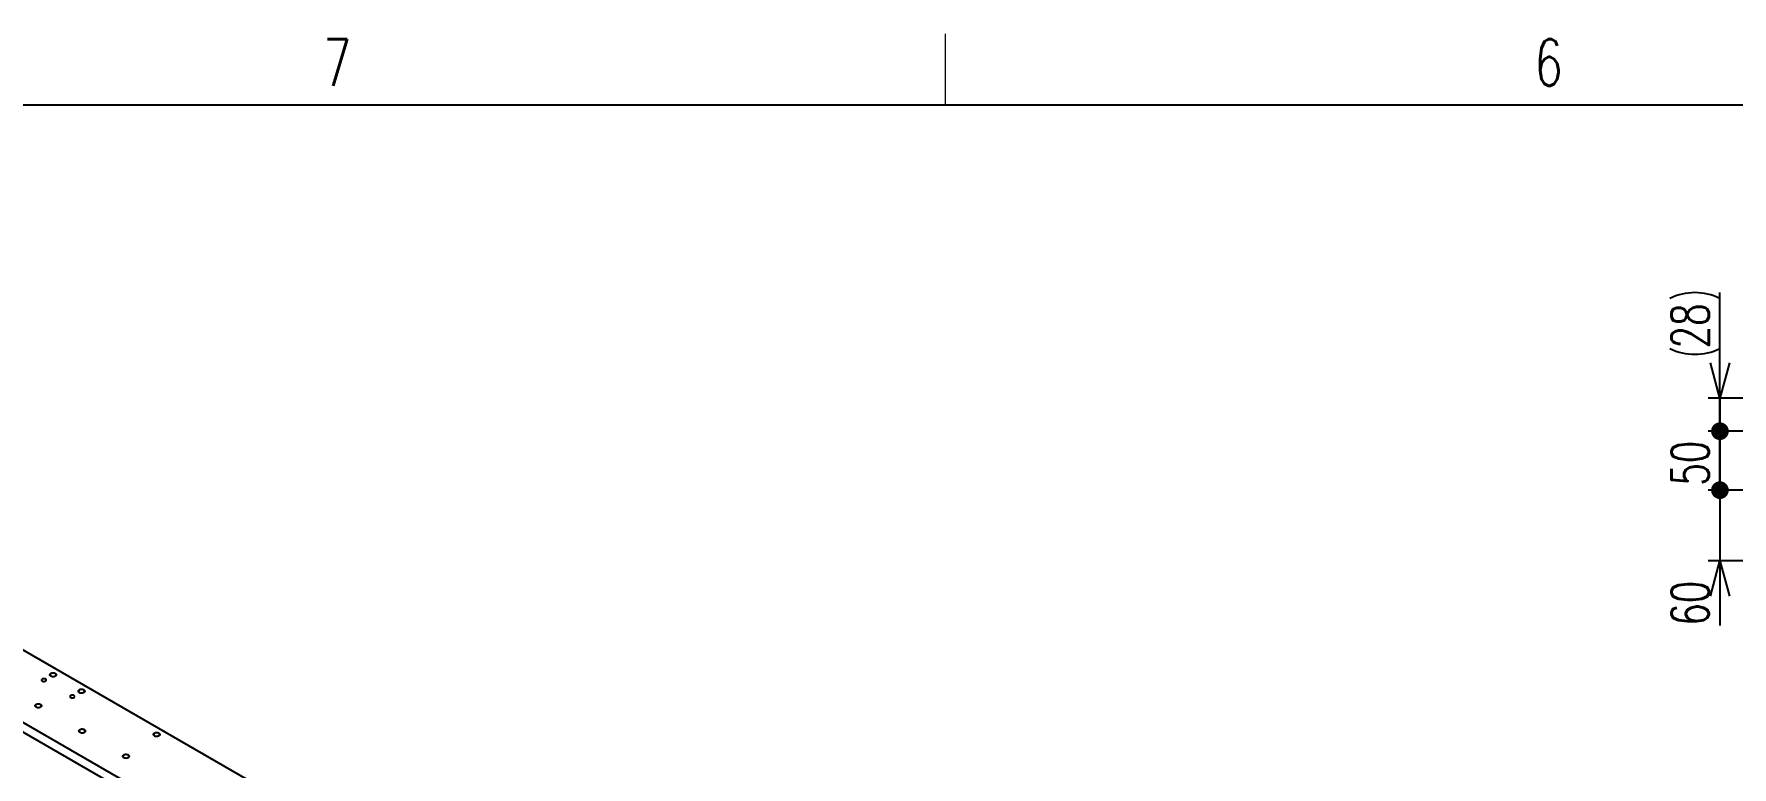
# Model space of a CAD drawing. Header units: millimetres. Extents: x 30 to 8380, y 30 to 5898.
# Drawn here: x 1380 to 2819, y 5266 to 5888 of the extents above; entities that cross this region are included whole.
import ezdxf

# ---------------------------------------------------------------- set-up
doc = ezdxf.new("R2010")
doc.units = ezdxf.units.MM
doc.header["$LTSCALE"] = 10
doc.layers.add('FORMAT', color=7, linetype='Continuous')
doc.styles.add('SLDTEXTSTYLE0', font='TXT', dxfattribs={"width": 0.7, "bigfont": 'bigfont'})
doc.dimstyles.new('SLDDIMSTYLE1', dxfattribs={"dimtxt": 36.380208, "dimasz": 30, "dimexe": 0, "dimexo": 0.0625, "dimgap": 9.095052, "dimtad": 3, "dimrnd": 1e-09, "dimzin": 12, "dimdsep": 46, "dimtxsty": 'SLDTEXTSTYLE0', "dimblk1": 'OPEN30', "dimblk2": 'DOT', "dimsah": 1, "dimcen": 0.09, "dimadec": 0, "dimazin": 3, "dimtfac": 1, "dimtdec": 3, "dimtmove": 0, "dimatfit": 0, "dimldrblk": 'OPEN30', "dimfxl": 1, "dimfrac": 2, "dimtolj": 1, "dimtzin": 12, "dimarcsym": 0})
doc.dimstyles.new('SLDDIMSTYLE10', dxfattribs={"dimtxt": 36.380208, "dimasz": 15, "dimexe": 0, "dimexo": 0.0625, "dimgap": 9.095052, "dimtad": 3, "dimrnd": 1e-09, "dimzin": 12, "dimdsep": 46, "dimtxsty": 'SLDTEXTSTYLE0', "dimblk1": 'DOT', "dimblk2": 'DOT', "dimsah": 1, "dimcen": 0.09, "dimadec": 0, "dimazin": 3, "dimtfac": 1, "dimtdec": 3, "dimtmove": 0, "dimatfit": 0, "dimldrblk": 'DOT', "dimfxl": 1, "dimfrac": 2, "dimtolj": 1, "dimtzin": 12, "dimarcsym": 0})
doc.dimstyles.new('SLDDIMSTYLE4', dxfattribs={"dimtxt": 36.380208, "dimasz": 15, "dimexe": 0, "dimexo": 0.0625, "dimgap": 9.095052, "dimtad": 3, "dimrnd": 1e-09, "dimzin": 12, "dimdsep": 46, "dimtxsty": 'SLDTEXTSTYLE0', "dimblk1": 'DOT', "dimblk2": 'OPEN30', "dimsah": 1, "dimcen": 0.09, "dimadec": 0, "dimazin": 3, "dimtfac": 1, "dimtdec": 3, "dimtmove": 0, "dimatfit": 0, "dimldrblk": 'DOT', "dimfxl": 1, "dimfrac": 2, "dimtolj": 1, "dimtzin": 12, "dimarcsym": 0})

# ---------------------------------------------------------------- blocks, each defined once
blk = doc.blocks.new('_Dot')
at = {"color": 0, "linetype": 'ByBlock', "lineweight": -2}
blk.add_line((-0.5, 0), (-1, 0), dxfattribs=at)
at = {"color": 0, "linetype": 'ByBlock', "const_width": 0.5}
blk.add_lwpolyline([(-0.25, 0, 1), (0.25, 0, 1)], format="xyb", close=True, dxfattribs=at)
blk = doc.blocks.new('_D_147')
at = {"layer": 'FORMAT', "transparency": 16777216}
for p, q in [((2808.7, 5550.6), (2808.7, 5600.6)), ((2940.5, 5550.6), (2798.7, 5550.6)), ((2808.7, 5550.6), (2808.7, 5500.6)), ((3324.2, 5500.6), (2798.7, 5500.6)), ((2808.7, 5500.6), (2808.7, 5450.6))]:
    blk.add_line(p, q, dxfattribs=at)
at = {"layer": 'FORMAT', "transparency": 16777216, "xscale": 15, "yscale": 15}
for p, rotation in [((2808.7, 5550.6, 530), 270), ((2808.7, 5500.6, 530), 90)]:
    blk.add_blockref('_Dot', p, dxfattribs=dict(at, rotation=rotation))
at = {"layer": 'FORMAT', "transparency": 16777216, "insert": (2767.7, 5504.5), "char_height": 31.75, "attachment_point": 1, "rotation": 90, "style": 'SLDTEXTSTYLE0'}
blk.add_mtext('50', dxfattribs=at)
blk = doc.blocks.new('_Open30')
at = {"color": 0, "linetype": 'ByBlock', "lineweight": -2}
for p, q in [((-1, 0.267949), (0, 0)), ((0, 0), (-1, -0.267949)), ((0, 0), (-1, 0))]:
    blk.add_line(p, q, dxfattribs=at)
blk = doc.blocks.new('_D_148')
at = {"layer": 'FORMAT', "transparency": 16777216}
for p, q in [((2808.7, 5500.6), (2808.7, 5550.6)), ((3324.2, 5500.6), (2798.7, 5500.6)), ((2808.7, 5500.6), (2808.7, 5440.6)), ((3324.2, 5440.6), (2798.7, 5440.6)), ((2808.7, 5440.6), (2808.7, 5385.7))]:
    blk.add_line(p, q, dxfattribs=at)
for name, p, xscale, yscale, rotation in [('_Dot', (2808.7, 5500.6, 530), 15, 15, 270), ('_Open30', (2808.7, 5440.6, 530), 30, 30, 90)]:
    blk.add_blockref(name, p, dxfattribs=dict(at, xscale=xscale, yscale=yscale, rotation=rotation))
at = {"layer": 'FORMAT', "transparency": 16777216, "insert": (2767.7, 5385.7), "char_height": 31.75, "attachment_point": 1, "rotation": 90, "style": 'SLDTEXTSTYLE0'}
blk.add_mtext('60', dxfattribs=at)
blk = doc.blocks.new('_D_149')
at = {"layer": 'FORMAT', "transparency": 16777216}
for p, q in [((2808.7, 5578.6), (2808.7, 5668.1)), ((3000.5, 5578.6), (2798.7, 5578.6)), ((2808.7, 5578.6), (2808.7, 5550.6)), ((2940.5, 5550.6), (2798.7, 5550.6)), ((2808.7, 5550.6), (2808.7, 5500.6))]:
    blk.add_line(p, q, dxfattribs=at)
for centre, start, end in [((2787.5, 5620.8), 63.4349, 116.5651), ((2787.5, 5663.1), 243.4349, 296.5651)]:
    blk.add_arc(centre, 47.3, start, end, dxfattribs=at)
for name, p, xscale, yscale, rotation in [('_Open30', (2808.7, 5578.6, 530), 30, 30, 270), ('_Dot', (2808.7, 5550.6, 530), 15, 15, 90)]:
    blk.add_blockref(name, p, dxfattribs=dict(at, xscale=xscale, yscale=yscale, rotation=rotation))
at = {"layer": 'FORMAT', "transparency": 16777216, "insert": (2767.7, 5620.8), "char_height": 31.75, "attachment_point": 1, "rotation": 90, "style": 'SLDTEXTSTYLE0'}
blk.add_mtext('28', dxfattribs=at)

msp = doc.modelspace()

# ---------------------------------------------------------------- linework, layer by layer
at = {"color": 7, "linetype": 'Continuous', "lineweight": 25}
for p, q in [((2363.0909377, 4792.1163004), (750.8874766, 5722.8215478)), ((697.854468, 5692.2062436), (2310.0579291, 4761.5009962)), ((697.854468, 5684.0408355), (2310.0579291, 4753.335588))]:
    msp.add_line(p, q, dxfattribs=at)
at = {"color": 7, "linetype": 'Continuous', "lineweight": 25, "flags": 128}
for points in [[(1387.212869, 5338.7423516), (1387.6925453, 5338.5379818), (1388.2552594, 5338.4243126), (1388.8510115, 5338.411444), (1389.4268666, 5338.5005195), (1389.9316574, 5338.6836242), (1390.320531, 5338.9444886), (1390.5589342, 5339.2599336), (1390.625684, 5339.6019307), (1390.5148492, 5339.9400918), (1390.2362781, 5340.2443699), (1389.8147229, 5340.4877286), (1389.2876407, 5340.6485442), (1388.701865, 5340.7125278), (1388.1094445, 5340.673994), (1387.5630184, 5340.5363667), (1387.1111391, 5340.3118748), (1386.7939581, 5340.0204652), (1386.6396582, 5339.6880312), (1386.6619496, 5339.3441108), (1386.8588518, 5339.0192629), (1387.212869, 5338.7423516)], [(1394.6021349, 5343.008084), (1395.1554761, 5342.7658472), (1395.8015079, 5342.6187763), (1396.492317, 5342.5777789), (1397.1766693, 5342.6458955), (1397.8038094, 5342.8180743), (1398.3272254, 5343.0815456), (1398.7080977, 5343.4167688), (1398.9181789, 5343.7988821), (1398.9418882, 5344.1995457), (1398.7774672, 5344.5890445), (1398.4371102, 5344.9384909), (1397.94606, 5345.2219681), (1397.3407354, 5345.4184521), (1396.6660307, 5345.5133703), (1395.9719857, 5345.4996832), (1395.3100744, 5345.3784059), (1394.7293878, 5345.158533), (1394.2729928, 5344.8563714), (1393.974738, 5344.4943311), (1393.8567438, 5344.0992629), (1393.9277611, 5343.7004673), (1394.182523, 5343.3275211), (1394.6021349, 5343.008084)], [(1411.3605656, 5324.8021831), (1411.8402419, 5324.5978133), (1412.4029559, 5324.4841441), (1412.9987081, 5324.4712755), (1413.5745632, 5324.560351), (1414.079354, 5324.7434557), (1414.4682276, 5325.0043201), (1414.7066308, 5325.3197651), (1414.7733806, 5325.6617622), (1414.6625458, 5325.9999233), (1414.3839747, 5326.3042014), (1413.9624195, 5326.5475601), (1413.4353373, 5326.7083757), (1412.8495615, 5326.7723593), (1412.2571411, 5326.7338255), (1411.710715, 5326.5961982), (1411.2588357, 5326.3717062), (1410.9416546, 5326.0802967), (1410.7873547, 5325.7478627), (1410.8096462, 5325.4039423), (1411.0065484, 5325.0790944), (1411.3605656, 5324.8021831)], [(1418.7498315, 5329.0679155), (1419.3031727, 5328.8256787), (1419.9492045, 5328.6786078), (1420.6400136, 5328.6376104), (1421.3243659, 5328.705727), (1421.951506, 5328.8779058), (1422.474922, 5329.141377), (1422.8557943, 5329.4766003), (1423.0658755, 5329.8587135), (1423.0895848, 5330.2593772), (1422.9251638, 5330.648876), (1422.5848068, 5330.9983224), (1422.0937565, 5331.2817996), (1421.488432, 5331.4782835), (1420.8137273, 5331.5732018), (1420.1196823, 5331.5595147), (1419.457771, 5331.4382374), (1418.8770844, 5331.2183645), (1418.4206893, 5330.9162029), (1418.1224346, 5330.5541626), (1418.0044403, 5330.1590944), (1418.0754577, 5329.7602988), (1418.3302195, 5329.3873526), (1418.7498315, 5329.0679155)], [(1382.1217002, 5316.740153), (1382.6750414, 5316.4979162), (1383.3210732, 5316.3508453), (1384.0118823, 5316.3098479), (1384.6962346, 5316.3779645), (1385.3233748, 5316.5501433), (1385.8467907, 5316.8136146), (1386.227663, 5317.1488378), (1386.4377443, 5317.5309511), (1386.4614535, 5317.9316147), (1386.2970325, 5318.3211135), (1385.9566755, 5318.6705599), (1385.4656253, 5318.9540371), (1384.8603007, 5319.1505211), (1384.1855961, 5319.2454393), (1383.491551, 5319.2317522), (1382.8296397, 5319.1104749), (1382.2489531, 5318.890602), (1381.7925581, 5318.5884404), (1381.4943033, 5318.2264001), (1381.3763091, 5317.8313319), (1381.4473264, 5317.4325363), (1381.7020883, 5317.0595901), (1382.1217002, 5316.740153)], [(1419.2448062, 5295.3094401), (1419.7981474, 5295.0672033), (1420.4441792, 5294.9201324), (1421.1349883, 5294.879135), (1421.8193406, 5294.9472516), (1422.4464808, 5295.1194304), (1422.9698967, 5295.3829016), (1423.3507691, 5295.7181249), (1423.5608503, 5296.1002381), (1423.5845596, 5296.5009018), (1423.4201385, 5296.8904005), (1423.0797815, 5297.2398469), (1422.5887313, 5297.5233242), (1421.9834068, 5297.7198081), (1421.3087021, 5297.8147264), (1420.614657, 5297.8010393), (1419.9527457, 5297.679762), (1419.3720591, 5297.4598891), (1418.9156641, 5297.1577275), (1418.6174093, 5296.7956872), (1418.4994151, 5296.400619), (1418.5704324, 5296.0018234), (1418.8251943, 5295.6288772), (1419.2448062, 5295.3094401)], [(1482.3894418, 5292.3295505), (1482.942783, 5292.0873137), (1483.5888148, 5291.9402428), (1484.2796239, 5291.8992453), (1484.9639762, 5291.967362), (1485.5911163, 5292.1395408), (1486.1145323, 5292.403012), (1486.4954046, 5292.7382353), (1486.7054858, 5293.1203485), (1486.7291951, 5293.5210122), (1486.5647741, 5293.9105109), (1486.2244171, 5294.2599573), (1485.7333668, 5294.5434346), (1485.1280423, 5294.7399185), (1484.4533376, 5294.8348368), (1483.7592926, 5294.8211497), (1483.0973813, 5294.6998724), (1482.5166947, 5294.4799994), (1482.0602996, 5294.1778379), (1481.7620449, 5293.8157975), (1481.6440506, 5293.4207294), (1481.715068, 5293.0219338), (1481.9698299, 5292.6489876), (1482.3894418, 5292.3295505)], [(1456.3679122, 5273.8787271), (1456.9212535, 5273.6364903), (1457.5672852, 5273.4894194), (1458.2580943, 5273.448422), (1458.9424466, 5273.5165386), (1459.5695868, 5273.6887174), (1460.0930027, 5273.9521887), (1460.4738751, 5274.2874119), (1460.6839563, 5274.6695252), (1460.7076656, 5275.0701889), (1460.5432445, 5275.4596876), (1460.2028875, 5275.809134), (1459.7118373, 5276.0926113), (1459.1065128, 5276.2890952), (1458.4318081, 5276.3840134), (1457.737763, 5276.3703263), (1457.0758517, 5276.2490491), (1456.4951651, 5276.0291761), (1456.0387701, 5275.7270145), (1455.7405154, 5275.3649742), (1455.6225211, 5274.9699061), (1455.6935384, 5274.5711105), (1455.9483003, 5274.1981642), (1456.3679122, 5273.8787271)]]:
    msp.add_lwpolyline(points, dxfattribs=at)
at = {"color": 7, "linetype": 'Continuous', "lineweight": 18}
for points, knots in [([(1398.5264301, 5342.8243922), (1397.9323814, 5342.558317), (1397.2422305, 5342.3859071), (1396.4994894, 5342.3179958), (1395.7508274, 5342.3588501), (1395.0432857, 5342.505903), (1394.4213216, 5342.7499146), (1393.9240154, 5343.0755529), (1393.5826149, 5343.4623566), (1393.4185713, 5343.8860216), (1393.4421921, 5344.3199274), (1393.6519933, 5344.7368101), (1394.0347921, 5345.1104755), (1394.566536, 5345.4174447), (1395.2138135, 5345.6384298), (1395.9359538, 5345.7595454), (1396.6875821, 5345.7731814), (1397.4214709, 5345.6784811), (1398.0915073, 5345.4813947), (1398.6555904, 5345.194306), (1399.0782767, 5344.8352538), (1399.3330075, 5344.4267986), (1399.4037769, 5343.9946052), (1399.2861382, 5343.5658299), (1398.9874833, 5343.1674143), (1398.5265775, 5342.8243922), (1398.6913273, 5342.9344653), (1398.5265775, 5342.8243922)], [0, 0, 0, 0, 0.0399940536, 0.0799943014, 0.1199945491, 0.1599947969, 0.1999950447, 0.2399952924, 0.2799955402, 0.319995788, 0.3599960357, 0.3999962835, 0.4399965313, 0.479996779, 0.5199970268, 0.5599972746, 0.5999975223, 0.6399977701, 0.6799980179, 0.7199982656, 0.7599985134, 0.7999987612, 0.8399990089, 0.8799992567, 0.9199995045, 0.9599997522, 1, 1, 1, 1]), ([(1422.6734638, 5328.8842237), (1422.080078, 5328.6181485), (1421.3899271, 5328.4457386), (1420.647186, 5328.3778273), (1419.898524, 5328.4186816), (1419.1909822, 5328.5657345), (1418.5690182, 5328.8097461), (1418.071712, 5329.1353844), (1417.7303114, 5329.5221881), (1417.5662679, 5329.9458531), (1417.5898887, 5330.3797589), (1417.7996899, 5330.7966416), (1418.1824887, 5331.170307), (1418.7142326, 5331.4772762), (1419.3615101, 5331.6982613), (1420.0836504, 5331.8193769), (1420.8352787, 5331.8330129), (1421.5691675, 5331.7383126), (1422.2392039, 5331.5412262), (1422.803287, 5331.2541375), (1423.2259733, 5330.8950853), (1423.480704, 5330.4866301), (1423.5514734, 5330.0544367), (1423.4338348, 5329.6256614), (1423.1351798, 5329.2272458), (1422.6742741, 5328.8842237), (1422.8390238, 5328.9942968), (1422.6742741, 5328.8842237)], [0, 0, 0, 0, 0.0399673142, 0.0799686761, 0.1199700381, 0.1599714, 0.1999727619, 0.2399741238, 0.2799754857, 0.3199768476, 0.3599782095, 0.3999795714, 0.4399809333, 0.4799822952, 0.5199836571, 0.559985019, 0.5999863809, 0.6399877428, 0.6799891047, 0.7199904667, 0.7599918286, 0.7999931905, 0.8399945524, 0.8799959143, 0.9199972762, 0.9599986381, 1, 1, 1, 1]), ([(1386.0452175, 5316.5564612), (1385.4519467, 5316.290386), (1384.7617958, 5316.1179761), (1384.0190548, 5316.0500648), (1383.2703928, 5316.0909191), (1382.562851, 5316.237972), (1381.9408869, 5316.4819836), (1381.4435808, 5316.8076219), (1381.1021802, 5317.1944256), (1380.9381366, 5317.6180906), (1380.9617575, 5318.0519964), (1381.1715586, 5318.4688792), (1381.5543574, 5318.8425445), (1382.0861013, 5319.1495137), (1382.7333788, 5319.3704988), (1383.4555191, 5319.4916144), (1384.2071474, 5319.5052504), (1384.9410362, 5319.4105501), (1385.6110726, 5319.2134637), (1386.1751557, 5318.926375), (1386.5978421, 5318.5673228), (1386.8525728, 5318.1588676), (1386.9233422, 5317.7266742), (1386.8057035, 5317.2978989), (1386.5070486, 5316.8994833), (1386.0461428, 5316.5564612), (1386.2108926, 5316.6665343), (1386.0461428, 5316.5564612)], [0, 0, 0, 0, 0.0399626747, 0.0799642299, 0.1199657851, 0.1599673404, 0.1999688956, 0.2399704508, 0.279972006, 0.3199735612, 0.3599751165, 0.3999766717, 0.4399782269, 0.4799797821, 0.5199813374, 0.5599828926, 0.5999844478, 0.639986003, 0.6799875582, 0.7199891135, 0.7599906687, 0.7999922239, 0.8399937791, 0.8799953343, 0.9199968896, 0.9599984448, 1, 1, 1, 1]), ([(1423.1681824, 5295.1257483), (1422.5750527, 5294.859673), (1421.8849018, 5294.6872632), (1421.1421608, 5294.6193519), (1420.3934988, 5294.6602062), (1419.685957, 5294.8072591), (1419.0639929, 5295.0512707), (1418.5666868, 5295.3769089), (1418.2252862, 5295.7637127), (1418.0612426, 5296.1873777), (1418.0848635, 5296.6212835), (1418.2946646, 5297.0381662), (1418.6774635, 5297.4118316), (1419.2092073, 5297.7188008), (1419.8564848, 5297.9397858), (1420.5786251, 5298.0609015), (1421.3302534, 5298.0745375), (1422.0641423, 5297.9798371), (1422.7341786, 5297.7827508), (1423.2982617, 5297.4956621), (1423.7209481, 5297.1366098), (1423.9756788, 5296.7281547), (1424.0464482, 5296.2959613), (1423.9288096, 5295.867186), (1423.6301546, 5295.4687704), (1423.1692488, 5295.1257483), (1423.3339986, 5295.2358214), (1423.1692488, 5295.1257483)], [0, 0, 0, 0, 0.0399569825, 0.0799587749, 0.1199605673, 0.1599623597, 0.1999641521, 0.2399659445, 0.2799677369, 0.3199695293, 0.3599713217, 0.3999731141, 0.4399749065, 0.4799766989, 0.5199784913, 0.5599802837, 0.599982076, 0.6399838684, 0.6799856608, 0.7199874532, 0.7599892456, 0.799991038, 0.8399928304, 0.8799946228, 0.9199964152, 0.9599982076, 1, 1, 1, 1]), ([(1486.313343, 5292.1458586), (1485.7196883, 5291.8797834), (1485.0295374, 5291.7073736), (1484.2867963, 5291.6394622), (1483.5381343, 5291.6803166), (1482.8305926, 5291.8273695), (1482.2086285, 5292.0713811), (1481.7113223, 5292.3970193), (1481.3699217, 5292.7838231), (1481.2058782, 5293.2074881), (1481.229499, 5293.6413939), (1481.4393002, 5294.0582766), (1481.822099, 5294.4319419), (1482.3538429, 5294.7389112), (1483.0011204, 5294.9598962), (1483.7232607, 5295.0810118), (1484.474889, 5295.0946479), (1485.2087778, 5294.9999475), (1485.8788142, 5294.8028612), (1486.4428973, 5294.5157725), (1486.8655836, 5294.1567202), (1487.1203143, 5293.7482651), (1487.1910837, 5293.3160717), (1487.0734451, 5292.8872964), (1486.7747901, 5292.4888808), (1486.3138844, 5292.1458586), (1486.4786341, 5292.2559318), (1486.3138844, 5292.1458586)], [0, 0, 0, 0, 0.0399781607, 0.0799790707, 0.1199799806, 0.1599808906, 0.1999818006, 0.2399827106, 0.2799836205, 0.3199845305, 0.3599854405, 0.3999863504, 0.4399872604, 0.4799881704, 0.5199890803, 0.5599899903, 0.5999909003, 0.6399918103, 0.6799927202, 0.7199936302, 0.7599945402, 0.7999954501, 0.8399963601, 0.8799972701, 0.9199981801, 0.95999909, 1, 1, 1, 1]), ([(1460.2923393, 5273.6950353), (1459.6981588, 5273.4289601), (1459.0080078, 5273.2565503), (1458.2652668, 5273.1886389), (1457.5166048, 5273.2294932), (1456.809063, 5273.3765461), (1456.1870989, 5273.6205578), (1455.6897928, 5273.946196), (1455.3483922, 5274.3329998), (1455.1843486, 5274.7566648), (1455.2079695, 5275.1905706), (1455.4177706, 5275.6074533), (1455.8005695, 5275.9811186), (1456.3323133, 5276.2880878), (1456.9795908, 5276.5090729), (1457.7017311, 5276.6301885), (1458.4533594, 5276.6438246), (1459.1872483, 5276.5491242), (1459.8572846, 5276.3520378), (1460.4213677, 5276.0649491), (1460.8440541, 5275.7058969), (1461.0987848, 5275.2974417), (1461.1695542, 5274.8652484), (1461.0519156, 5274.4364731), (1460.7532606, 5274.0380574), (1460.2923548, 5273.6950353), (1460.4571046, 5273.8051085), (1460.2923548, 5273.6950353)], [0, 0, 0, 0, 0.0399993736, 0.0799993997, 0.1199994258, 0.1599994519, 0.199999478, 0.2399995041, 0.2799995302, 0.3199995563, 0.3599995824, 0.3999996085, 0.4399996346, 0.4799996607, 0.5199996868, 0.5599997129, 0.599999739, 0.6399997651, 0.6799997912, 0.7199998173, 0.7599998434, 0.7999998695, 0.8399998956, 0.8799999217, 0.9199999478, 0.9599999739, 1, 1, 1, 1])]:
    msp.add_open_spline(points, degree=3, knots=knots, dxfattribs=at)
at = {"layer": 'FORMAT', "linetype": 'Continuous', "lineweight": 18}
msp.add_line((2152.5, 5827.5), (2152.5, 5887.5), dxfattribs=at)
at = {"layer": 'FORMAT', "linetype": 'Continuous', "lineweight": 25}
msp.add_line((100, 5827.5), (8310, 5827.5), dxfattribs=at)

# ---------------------------------------------------------------- texts
at = {"layer": 'FORMAT', "char_height": 39.6875, "attachment_point": 2, "style": 'SLDTEXTSTYLE0'}
for s, insert in [('7', (1637.3079423, 5883.1015409)), ('6', (2663.5579423, 5883.1015409))]:
    msp.add_mtext(s, dxfattribs=dict(at, insert=insert))

# ---------------------------------------------------------------- dimensions: what is measured, and where the dimension line sits
at = {"layer": 'FORMAT'}
dim = msp.add_linear_dim(base=(2808.6665384, 5550.6413512), p1=(3010.4504656, 5578.6413512), p2=(2950.4504656, 5550.6413512), angle=90, text='(<>)', dimstyle='SLDDIMSTYLE1', dxfattribs=at)
dim.commit()
dim.dimension.update_dxf_attribs({"geometry": '_D_149', "text_midpoint": (2808.6665384, 5641.9202283), "dimtype": 160})
for base, p1, p2, dimstyle, picture, middle in [((2808.6665384, 5500.6413512), (2950.4504656, 5550.6413512), (3334.2004656, 5500.6413512), 'SLDDIMSTYLE10', '_D_147', (2808.6665384, 5525.6413512)), ((2808.6665384, 5440.6413512), (3334.2004656, 5500.6413512), (3334.2004656, 5440.6413512), 'SLDDIMSTYLE4', '_D_148', (2808.6665384, 5406.8703615))]:
    dim = msp.add_linear_dim(base=base, p1=p1, p2=p2, angle=90, dimstyle=dimstyle, dxfattribs=at)
    dim.commit()
    dim.dimension.update_dxf_attribs({"geometry": picture, "text_midpoint": middle, "dimtype": 160})

doc.saveas('drawing.dxf')
